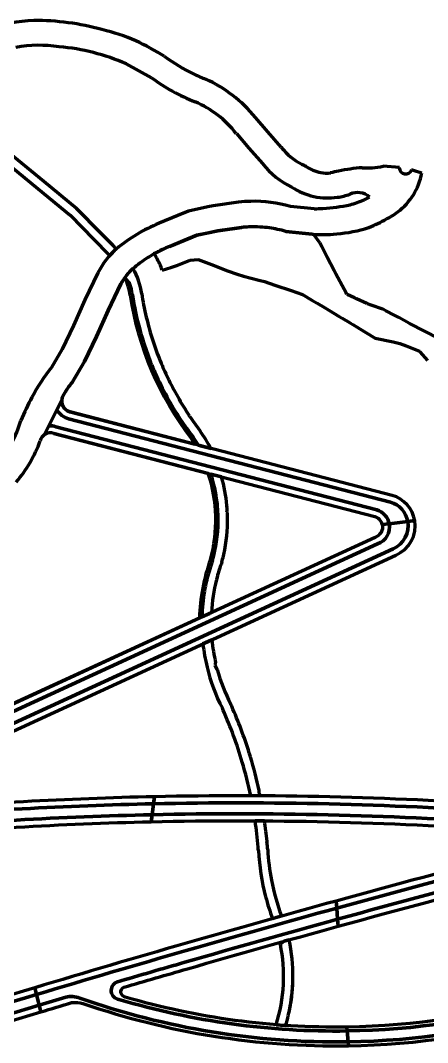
# Model space of a CAD drawing. Header units: inches. Extents: x 4096 to 6070, y 2882 to 5388.
# Drawn here: x 4742.9 to 4873.5, y 5058.6 to 5386.6 of the extents above; entities that cross this region are included whole.
import ezdxf

# ---------------------------------------------------------------- set-up
doc = ezdxf.new("R2010")
doc.units = ezdxf.units.IN
doc.header["$MEASUREMENT"] = 0
doc.linetypes.add('A_CONTINUOUS_LINE', pattern=[0])
for name, color, linetype, lineweight in [('access road', 150, 'Continuous', 30), ('commercial', 11, 'A_CONTINUOUS_LINE', 18), ('conservation', 92, 'Continuous', 25), ('footpath line', 2, 'Continuous', 30), ('secondary road', 40, 'Continuous', 30)]:
    doc.layers.add(name, color=color, linetype=linetype, lineweight=lineweight)

# ---------------------------------------------------------------- blocks, each defined once
blk = doc.blocks.new('commercial')
at = {"layer": 'commercial', "lineweight": 90}
for p, q in [((4775.09, 5302.03), (4770.98, 5293.49)), ((4778.04, 5298.38), (4778.04, 5298.38)), ((4770.98, 5293.49), (4767.31, 5285.2)), ((4767.31, 5285.2), (4763.45, 5277.17)), ((4763.45, 5277.17), (4759.44, 5270.45)), ((4758.71, 5261.01), (4798.79, 5250.62)), ((4803.12, 5241.24), (4753.54, 5254.09)), ((4803.83, 5213.64), (4803.83, 5213.64)), ((4729.74, 5162.41), (4800.31, 5194.85))]:
    blk.add_line(p, q, dxfattribs=at)
for centre, radius, start, end in [((4791.45, 5293.26), 18.57, 144.4934, 151.8283), ((4760.01, 5296.04), 18.19, 7.3952, 26.1069), ((4877.46, 5313.72), 100.59, 188.7675, 217.4038), ((4778.23, 5254.58), 24.6, 139.8315, 151.2806), ((4759.67, 5264.46), 3.58, 147.1968, 254.4275), ((4752.47, 5250.89), 3.38, 71.4635, 165.6511), ((4709.19, 5265.99), 42.47, 319.5019, 340.3713), ((6220.29, 6135.93), 1674.64, 211.83446, 211.9147), ((4758.12, 5226.27), 47.43, 344.5553, 18.3959), ((4860.91, 5193.22), 60.62, 160.3183, 178.46)]:
    blk.add_arc(centre, radius, start, end, dxfattribs=at)
blk = doc.blocks.new('conservation')
at = {"layer": 'conservation', "lineweight": 90}
for p, q in [((4813.82, 5320.16), (4810.03, 5319.6)), ((4816.68, 5320.35), (4816.68, 5320.35)), ((4816.68, 5320.35), (4816.68, 5320.35)), ((4822.76, 5320.01), (4822.76, 5320.01)), ((4822.76, 5320.01), (4822.76, 5320.01)), ((4799.43, 5317.64), (4795.08, 5315.86)), ((4802.8, 5318.33), (4799.43, 5317.64)), ((4806.17, 5319.03), (4802.8, 5318.33)), ((4802.8, 5318.33), (4802.8, 5318.33)), ((4802.8, 5318.33), (4802.8, 5318.33)), ((4810.03, 5319.6), (4806.17, 5319.03)), ((4810.03, 5319.6), (4810.03, 5319.6)), ((4810.03, 5319.6), (4810.03, 5319.6)), ((4827.97, 5318.9), (4827.97, 5318.9)), ((4827.97, 5318.9), (4827.97, 5318.9)), ((4831.1, 5318.57), (4827.97, 5318.9)), ((4836.42, 5318), (4831.1, 5318.57)), ((4831.1, 5318.57), (4831.1, 5318.57)), ((4838.92, 5315.2), (4836.94, 5317.97)), ((4836.94, 5317.97), (4836.94, 5317.97)), ((4795.08, 5315.86), (4790.74, 5314.08)), ((4790.74, 5314.08), (4790.74, 5314.08)), ((4790.74, 5314.08), (4790.74, 5314.08)), ((4790.74, 5314.08), (4790.74, 5314.08)), ((4795.08, 5315.86), (4795.08, 5315.86)), ((4795.08, 5315.86), (4795.08, 5315.86)), ((4795.08, 5315.86), (4795.08, 5315.86)), ((4839.54, 5314.01), (4838.92, 5315.2)), ((4841.3, 5310.65), (4839.54, 5314.01)), ((4839.54, 5314.01), (4839.54, 5314.01)), ((4787.24, 5312.47), (4787.24, 5312.47)), ((4797.32, 5309.62), (4799.87, 5309.9)), ((4799.87, 5309.9), (4804.13, 5308.27)), ((4843.54, 5306.3), (4841.3, 5310.65)), ((4788.34, 5306.46), (4791.1, 5307.34)), ((4791.1, 5307.34), (4793.04, 5307.96)), ((4793.04, 5307.96), (4795.18, 5308.79)), ((4795.18, 5308.79), (4797.32, 5309.62)), ((4804.13, 5308.27), (4809.34, 5306.27)), ((4809.34, 5306.27), (4812.36, 5305.12)), ((4812.36, 5305.12), (4814.38, 5304.58)), ((4814.38, 5304.58), (4819.33, 5303.28)), ((4819.33, 5303.28), (4821.14, 5302.8)), ((4844.06, 5305.28), (4843.54, 5306.3)), ((4846.7, 5300.34), (4844.06, 5305.28)), ((4844.06, 5305.28), (4844.06, 5305.28)), ((4821.14, 5302.8), (4824.45, 5301.68)), ((4824.45, 5301.68), (4829.75, 5299.89)), ((4847.34, 5299.13), (4846.7, 5300.34)), ((4846.7, 5300.34), (4846.7, 5300.34)), ((4829.75, 5299.89), (4833.33, 5298.68)), ((4833.33, 5298.68), (4836.4, 5296.83)), ((4836.4, 5296.83), (4838.09, 5295.82)), ((4847.59, 5298.67), (4847.34, 5299.13)), ((4847.65, 5298.64), (4847.59, 5298.67)), ((4847.65, 5298.64), (4847.65, 5298.64)), ((4850.09, 5297.53), (4847.65, 5298.64)), ((4850.09, 5297.53), (4850.09, 5297.53)), ((4850.7, 5297.25), (4850.09, 5297.53)), ((4850.7, 5297.25), (4850.7, 5297.25)), ((4853.97, 5295.75), (4850.7, 5297.25)), ((4850.7, 5297.25), (4850.7, 5297.25)), ((4838.09, 5295.82), (4840.38, 5294.44)), ((4840.38, 5294.44), (4841.78, 5293.6)), ((4841.78, 5293.6), (4845.16, 5291.57)), ((4854.13, 5295.7), (4853.97, 5295.75)), ((4854.12, 5295.68), (4854.13, 5295.7)), ((4854.12, 5295.68), (4854.12, 5295.68)), ((4854.21, 5295.67), (4854.12, 5295.68)), ((4855.42, 5295.25), (4854.21, 5295.67)), ((4855.42, 5295.25), (4855.42, 5295.25)), ((4859.15, 5293.96), (4855.42, 5295.25)), ((4859.16, 5293.96), (4859.15, 5293.96)), ((4859.16, 5293.96), (4859.16, 5293.96)), ((4860.12, 5293.44), (4859.16, 5293.96)), ((4860.12, 5293.44), (4860.12, 5293.44)), ((4862.83, 5292), (4860.12, 5293.44)), ((4845.16, 5291.57), (4846.04, 5291.04)), ((4846.04, 5291.04), (4848.39, 5289.63)), ((4862.83, 5292), (4862.83, 5292)), ((4864.28, 5291.22), (4862.83, 5292)), ((4864.28, 5291.22), (4864.28, 5291.22)), ((4867.73, 5289.37), (4864.28, 5291.22)), ((4848.39, 5289.63), (4848.76, 5289.41)), ((4848.76, 5289.41), (4849.49, 5288.97)), ((4849.49, 5288.97), (4850.86, 5288.15)), ((4850.86, 5288.15), (4853.16, 5286.77)), ((4867.73, 5289.37), (4867.73, 5289.37)), ((4868.33, 5289.05), (4867.73, 5289.37)), ((4868.79, 5288.81), (4868.33, 5289.05)), ((4868.79, 5288.81), (4868.79, 5288.81)), ((4871.47, 5287.43), (4868.79, 5288.81)), ((4871.47, 5287.43), (4871.47, 5287.43)), ((4872.74, 5286.77), (4871.47, 5287.43)), ((4853.16, 5286.77), (4853.73, 5286.43)), ((4853.73, 5286.43), (4856.72, 5284.64)), ((4856.72, 5284.64), (4862.43, 5283.43)), ((4872.74, 5286.77), (4872.74, 5286.77)), ((4876.65, 5284.75), (4872.74, 5286.77)), ((4862.43, 5283.43), (4864.6, 5282.97)), ((4864.6, 5282.97), (4866.64, 5282.15)), ((4866.64, 5282.15), (4870.88, 5280.46)), ((4870.88, 5280.46), (4871.03, 5280.28)), ((4871.03, 5280.28), (4873.49, 5277.45))]:
    blk.add_line(p, q, dxfattribs=at)
for centre, radius, start, end in [((4817.65, 5283.02), 37.34, 95.0049, 95.8872), ((4817.65, 5283.02), 37.34, 91.485, 95.0049), ((4817.65, 5283.02), 37.34, 82.1364, 91.485), ((4817.65, 5283.02), 37.34, 73.95, 82.1364), ((4839.86, 5368.36), 50.48, 266.0984, 266.6834), ((4807.69, 5272.48), 44.92, 112.1784, 117.0877), ((4807.69, 5272.48), 44.92, 117.0877, 119.1544), ((4760.01, 5296.04), 30.19, 28.2089, 31.2704), ((4760.01, 5296.04), 30.19, 20.1885, 28.2089)]:
    blk.add_arc(centre, radius, start, end, dxfattribs=at)
blk = doc.blocks.new('road 5')
at = {"layer": 'footpath line', "lineweight": 90}
for p, q in [((4736.19, 5342.62), (4754.03, 5328.01)), ((4750.4, 5334.86), (4737.82, 5345.16)), ((4760.86, 5326.29), (4750.4, 5334.86)), ((4750.4, 5334.86), (4750.4, 5334.86)), ((4754.03, 5328.01), (4758.83, 5324.07)), ((4761.82, 5325.3), (4760.86, 5326.29)), ((4758.83, 5324.07), (4766.41, 5316.34)), ((4767.69, 5319.31), (4761.82, 5325.3)), ((4772.56, 5314.34), (4767.69, 5319.31)), ((4767.69, 5319.31), (4767.69, 5319.31)), ((4766.41, 5316.34), (4771.15, 5311.5)), ((4773.62, 5313.26), (4772.56, 5314.34)), ((4773.62, 5313.26), (4773.62, 5313.26)), ((4771.15, 5311.5), (4771.5, 5311.14)), ((4779, 5307.03), (4779, 5307.03)), ((4776.48, 5303.75), (4777.9, 5302.26)), ((4782.38, 5295.33), (4782.38, 5295.33)), ((4786.77, 5279.76), (4786.77, 5279.76)), ((4788.01, 5276.62), (4788, 5276.61)), ((4790.44, 5271.22), (4790.44, 5271.22)), ((4793.75, 5265.03), (4793.75, 5265.03)), ((4797.11, 5259.61), (4797.04, 5259.76)), ((4797.13, 5259.62), (4797.11, 5259.61)), ((4797.11, 5259.61), (4797.11, 5259.61)), ((4797.11, 5259.61), (4797.11, 5259.61)), ((4800.53, 5254.89), (4800.53, 5254.89)), ((4799.85, 5250.35), (4800.68, 5250.13)), ((4800.68, 5250.13), (4804.07, 5249.25)), ((4807.38, 5240.13), (4803.99, 5241.01)), ((4807.38, 5240.13), (4807.38, 5240.13)), ((4805.95, 5232.03), (4806.04, 5231.85)), ((4806.04, 5231.85), (4805.95, 5232.03)), ((4806.04, 5231.85), (4806.04, 5231.85)), ((4809.07, 5228.79), (4809.22, 5229.09)), ((4809.24, 5228.61), (4809.07, 5228.79)), ((4809.07, 5228.79), (4809.07, 5228.79)), ((4809.08, 5230.85), (4809.09, 5230.92)), ((4809.11, 5230.66), (4809.08, 5230.85)), ((4809.24, 5228.61), (4809.24, 5228.61)), ((4807.47, 5212.72), (4807.47, 5212.72)), ((4802.58, 5206.68), (4802.82, 5207.68)), ((4802.58, 5206.68), (4802.58, 5206.68)), ((4805.77, 5207.16), (4805.77, 5207.16)), ((4801.08, 5195.2), (4803.54, 5196.33)), ((4803.54, 5196.33), (4804.14, 5196.61)), ((4803.11, 5187.33), (4801.42, 5186.55)), ((4804.29, 5187.87), (4803.11, 5187.33)), ((4804.29, 5187.87), (4804.29, 5187.87)), ((4805.35, 5179.72), (4805.42, 5179.88)), ((4805.35, 5179.72), (4805.35, 5179.72)), ((4806.03, 5178.33), (4805.35, 5179.72)), ((4805.42, 5179.88), (4805.49, 5180.47)), ((4806.03, 5178.33), (4806.03, 5178.33)), ((4810.65, 5166.51), (4810.65, 5166.51)), ((4816.28, 5151.51), (4816.28, 5151.51)), ((4816.64, 5150.27), (4816.65, 5150.3)), ((4816.65, 5150.28), (4816.65, 5150.28)), ((4819.48, 5138.61), (4819.44, 5139.48)), ((4819.95, 5137.77), (4819.48, 5138.61)), ((4821.19, 5129.76), (4821.19, 5129.76)), ((4821.88, 5122.67), (4821.98, 5123.19)), ((4822.01, 5122.86), (4821.88, 5122.67)), ((4821.88, 5122.67), (4821.88, 5122.67)), ((4821.88, 5122.67), (4821.88, 5122.67)), ((4822.21, 5120.54), (4822.21, 5120.54)), ((4823.41, 5110.68), (4823.41, 5110.68)), ((4827.43, 5091.11), (4826.26, 5090.23)), ((4829.05, 5091.56), (4829.05, 5091.56)), ((4830.26, 5082.32), (4830.26, 5082.32)), ((4828.81, 5067.26), (4828.81, 5067.26)), ((4829.19, 5068.97), (4829.19, 5068.97))]:
    blk.add_line(p, q, dxfattribs=at)
for centre, radius, start, end in [((4790.81, 5293.91), 25.88, 131.6075, 138.2526), ((4791.45, 5293.26), 18.57, 132.1423, 144.4934), ((4760.01, 5296.04), 21.94, 7.5191, 30.054), ((4760.01, 5296.04), 18.19, 25.0745, 26.1069), ((4760.01, 5296.04), 18.94, 7.4227, 19.1726), ((4877.46, 5313.72), 99.84, 188.7726, 191.9446), ((4877.46, 5313.72), 96.84, 188.7925, 190.9442), ((4877.46, 5313.72), 96.84, 190.9442, 200.5236), ((4877.46, 5313.72), 99.84, 191.9446, 193.1855), ((4877.46, 5313.72), 99.84, 193.1855, 194.9718), ((4877.46, 5313.72), 99.84, 194.9718, 203.7945), ((4877.46, 5313.72), 96.84, 200.5236, 202.5242), ((4877.46, 5313.72), 96.84, 202.5246, 206.0285), ((4877.46, 5313.72), 99.84, 203.7945, 213.5632), ((4877.46, 5313.72), 96.84, 206.0285, 210.1804), ((4877.46, 5313.72), 96.84, 210.1804, 213.8559), ((4877.46, 5313.72), 99.84, 213.5632, 217.4247), ((4877.46, 5313.72), 96.84, 213.9548, 217.4038), ((3882.71, 4675.46), 1085.42, 31.91321, 32.26445), ((6220.29, 6135.93), 1673.89, 211.83321, 211.94171), ((4758.12, 5226.27), 48.18, 6.8728, 17.8201), ((4758.12, 5226.27), 51.18, 5.2113, 15.7162), ((4758.12, 5226.27), 48.18, 359.3094, 6.8728), ((4758.12, 5226.27), 51.18, 349.2577, 2.6206), ((4758.12, 5226.27), 51.18, 3.1661, 4.9267), ((4758.2, 5226.28), 48.1, 344.3609, 359.2911), ((4758.12, 5226.27), 51.18, 344.6468, 349.2577), ((4860.91, 5193.22), 59.87, 160.3872, 166.0188), ((4861.73, 5193.11), 57.7, 160.1355, 165.906), ((4860.91, 5193.22), 59.87, 167.006, 170.1603), ((4860.91, 5193.22), 59.87, 166.0188, 167.006), ((4861.73, 5193.11), 57.7, 165.906, 176.5258), ((4860.91, 5193.22), 59.87, 170.1603, 178.106), ((4860.91, 5193.22), 59.87, 186.3951, 193.6254), ((4860.91, 5193.22), 56.87, 185.3932, 192.9581), ((4860.91, 5193.22), 59.87, 193.6254, 207.1849), ((4860.91, 5193.22), 56.87, 195.1784, 207.1849), ((4682.05, 5109.75), 137.58, 23.8067, 24.0743), ((4682.41, 5109.84), 140.21, 23.8414, 24.165), ((4682.41, 5109.84), 140.21, 17.2895, 23.8414), ((4682.05, 5109.75), 137.58, 16.4182, 23.8067), ((4682.41, 5109.84), 140.21, 16.7724, 17.2895), ((4682.41, 5109.84), 140.21, 12.2049, 16.7659), ((4682.05, 5109.75), 137.58, 11.7589, 16.4182), ((4812.74, 3891.28), 1246.51, 89.77354, 89.81644), ((4812.74, 3891.28), 1246.51, 89.66862, 89.77354), ((4812.74, 3891.28), 1238.51, 89.60906, 89.74943), ((4681.69, 5109.65), 137.94, 4.8692, 8.3895), ((4681.69, 5109.65), 140.94, 5.5107, 8.2027), ((4681.69, 5109.65), 140.94, 4.431, 5.3754), ((4681.69, 5109.65), 137.94, 4.4171, 4.8692), ((4893.68, 5124.21), 74.56, 183.0261, 194.6218), ((4893.75, 5124.23), 71.64, 182.9543, 190.9018), ((4893.75, 5124.23), 71.64, 190.9018, 200.4719), ((4893.68, 5124.21), 74.56, 194.6218, 200.2819), ((5997.87, 912.98), 4346.96, 105.6538, 105.6704), ((5997.87, 912.98), 4346.96, 105.63072, 105.6538), ((4776.25, 5079.92), 51.06, 342.2384, 11.649), ((6005.35, 889.75), 4363.35, 105.63969, 105.66171), ((4776.25, 5079.92), 54.06, 346.4534, 12.4306), ((4776.25, 5079.92), 54.06, 348.3117, 2.5402), ((4776.25, 5079.92), 51.06, 342.2384, 357.012), ((4776.25, 5079.92), 54.06, 342.9827, 346.4534), ((4776.25, 5079.92), 54.06, 346.4534, 348.3117), ((4776.25, 5079.92), 51.06, 342.2154, 342.2384), ((4844.1, 5305.36), 241.8, 265.4392, 266.1693)]:
    blk.add_arc(centre, radius, start, end, dxfattribs=at)

msp = doc.modelspace()

# ---------------------------------------------------------------- linework, layer by layer
at = {"layer": 'access road', "lineweight": 90}
for p, q in [((4752, 5256.5), (4750.61, 5253.71)), ((4753.54, 5254.09), (4856.57, 5227.38)), ((4857.22, 5229.53), (4754.26, 5256.23)), ((4754.26, 5256.23), (4754.26, 5256.23)), ((4858.95, 5224.81), (4861.19, 5225.09))]:
    msp.add_line(p, q, dxfattribs=at)
for points in [[(4758.84, 5260.98, -0.365136), (4756.1, 5264.7), (4754.57, 5261.64, 0.210473), (4758.31, 5258.79), (4861.58, 5232.02, -0.281855), (4867.14, 5225.85), (4869.38, 5226.13, 0.286376), (4862.18, 5234.18), (4758.84, 5260.98, -0.365136)], [(4758.31, 5258.79, -0.210473), (4754.57, 5261.64), (4752, 5256.5, -0.1019), (4754.26, 5256.23), (4857.22, 5229.53, -0.280274), (4861.19, 5225.09), (4867.14, 5225.85, 0.281855), (4861.58, 5232.02), (4758.31, 5258.79, -0.210473)], [(4857.46, 5218.64, 0.369496), (4861.19, 5225.09), (4858.95, 5224.81, -0.387533), (4856.63, 5220.73), (4714.21, 5155.28), (4716.28, 5153.75), (4857.46, 5218.64, 0.369496)], [(4862.43, 5217.07, 0.351943), (4867.14, 5225.85), (4861.19, 5225.09, -0.369496), (4857.46, 5218.64), (4716.28, 5153.75), (4719.49, 5151.37), (4862.43, 5217.07, 0.351943)], [(4863.31, 5215, 0.348357), (4869.38, 5226.13), (4867.14, 5225.85, -0.351943), (4862.43, 5217.07), (4719.49, 5151.37), (4721.56, 5149.85), (4863.31, 5215, 0.348357)], [(4785.08, 5131.73), (4785.56, 5135.24, 0.016955), (4701.33, 5130.54, -0.854404), (4698.9, 5141.91), (4719.49, 5151.37), (4716.28, 5153.75), (4696.36, 5144.6, 0.105777), (4685.33, 5136.28, -0.115454), (4666.66, 5125.22), (4666.45, 5121.47, -0.039911), (4698.14, 5126.74, -0.017551), (4785.08, 5131.73)], [(4785.56, 5135.24), (4785.86, 5137.5, 0.016867), (4701.91, 5132.85, -0.944904), (4699.77, 5139.84), (4721.56, 5149.85), (4719.49, 5151.37), (4698.9, 5141.91, 0.854404), (4701.33, 5130.54, -0.016955), (4785.56, 5135.24)], [(4785.86, 5137.5), (4785.56, 5135.24, -0.022666), (4898.27, 5132.6, -0.350315), (4908.13, 5125.39), (4910.4, 5125.57, 0.357046), (4898.31, 5134.85, 0.02257), (4785.86, 5137.5)], [(4898.27, 5132.6, 0.022666), (4785.56, 5135.24), (4785.08, 5131.73, -0.022778), (4898.03, 5129.1, -0.338036), (4904.55, 5125.1), (4908.13, 5125.39, 0.350315), (4898.27, 5132.6, 0.022666)], [(4784.77, 5129.47), (4785.08, 5131.73, 0.017551), (4698.14, 5126.74, 0.039911), (4666.45, 5121.47), (4666.32, 5119.12, -0.040766), (4698.34, 5124.49, -0.017404), (4784.77, 5129.47)], [(4785.08, 5131.73), (4784.77, 5129.47, -0.022878), (4898.52, 5126.85, -0.27419), (4902.14, 5124.9), (4904.55, 5125.1, 0.338036), (4898.03, 5129.1, 0.022778), (4785.08, 5131.73)], [(4901.04, 5116.99, 0.409067), (4904.55, 5125.1), (4902.14, 5124.9, -0.472489), (4900.06, 5119.03, 0.00333), (4844.14, 5104.03), (4844.33, 5101.76, -0.003309), (4901.04, 5116.99, 0.409067)], [(4902.12, 5113.66, 0.387333), (4908.13, 5125.39), (4904.55, 5125.1, -0.409067), (4901.04, 5116.99, 0.003309), (4844.33, 5101.76), (4844.64, 5098.21, -0.003357), (4902.12, 5113.66, 0.387333)], [(4902.79, 5111.51, 0.380219), (4910.4, 5125.57), (4908.13, 5125.39, -0.387333), (4902.12, 5113.66, 0.003357), (4844.64, 5098.21), (4844.83, 5095.94, -0.003439), (4902.79, 5111.51, 0.380219)], [(4844.33, 5101.76), (4844.14, 5104.03, 0.005788), (4747.43, 5076.2), (4747.99, 5074.02, -0.00565), (4844.33, 5101.76)], [(4795.63, 5084.39, -0.002872), (4844.64, 5098.21), (4844.33, 5101.76, 0.00565), (4747.99, 5074.02), (4748.87, 5070.63, -0.000503), (4757.41, 5073.19, -0.143273), (4761.89, 5072.9, 0.089076), (4847.98, 5058.84), (4847.68, 5062.34, -0.076398), (4774.47, 5072.48, -0.746781), (4773.67, 5078, -0.00129), (4795.63, 5084.39, -0.002872)], [(4844.83, 5095.94), (4844.64, 5098.21, 0.002872), (4795.63, 5084.39, 0.00129), (4773.67, 5078, 0.746781), (4774.47, 5072.48, 0.076398), (4847.68, 5062.34), (4847.57, 5063.58, -0.074582), (4776.49, 5073.21, -0.746781), (4776.03, 5076.35, -0.001222), (4796.5, 5082.31, -0.002877), (4844.83, 5095.94)], [(4913.33, 5067.42, -0.183144), (4916.16, 5067.09, 3.078012), (4913.2, 5075.09, -0.242346), (4911.65, 5073.19, -0.067294), (4847.57, 5063.58), (4847.68, 5062.34, 0.067144), (4912, 5071.99, 0.251927), (4914.41, 5074.78, -3.089147), (4916.8, 5068.17, 0.18937), (4912.98, 5068.62, -0.066895), (4847.98, 5058.84), (4848.08, 5057.59, 0.066717), (4913.33, 5067.42, -0.183144)], [(4912.98, 5068.62, -0.18937), (4916.8, 5068.17, 3.089147), (4914.41, 5074.78, -0.251927), (4912, 5071.99, -0.067144), (4847.68, 5062.34), (4847.98, 5058.84, 0.066895), (4912.98, 5068.62, -0.18937)], [(4747.99, 5074.02), (4747.43, 5076.2, 0.006854), (4633.78, 5040.36), (4634.67, 5038.34, -0.006696), (4747.99, 5074.02)], [(4748.87, 5070.63), (4747.99, 5074.02, 0.006696), (4634.67, 5038.34), (4636.09, 5035.13, -0.006669), (4748.87, 5070.63)], [(4749.43, 5068.45), (4748.87, 5070.63, 0.006669), (4636.09, 5035.13), (4637.03, 5033.01, -0.006753), (4749.43, 5068.45)], [(4761.89, 5072.9, 0.143273), (4757.41, 5073.19, 0.000503), (4748.87, 5070.63), (4749.43, 5068.45, -0.000593), (4759.34, 5071.42, -0.118597), (4762.89, 5071.19, 0.087512), (4848.08, 5057.59), (4847.98, 5058.84, -0.089076), (4761.89, 5072.9, 0.143273)]]:
    msp.add_lwpolyline(points, format="xyb", close=True, dxfattribs=at)
for centre, radius, start, end in [((4752.47, 5250.89), 3.38, 71.4635, 123.3156), ((4752.47, 5250.89), 5.63, 71.4635, 94.7369), ((4855.56, 5224.04), 5.73, 10.5249, 73.152), ((4855.56, 5224.04), 3.48, 12.6466, 73.152)]:
    msp.add_arc(centre, radius, start, end, dxfattribs=at)
at = {"layer": 'secondary road', "lineweight": 90}
for p, q in [((4779.92, 5380.04), (4779.92, 5380.04)), ((4776.83, 5372.64), (4784.94, 5368.21)), ((4798.57, 5369.32), (4798.56, 5369.34)), ((4798.59, 5369.33), (4798.57, 5369.32)), ((4822.25, 5350.82), (4818.24, 5355.48)), ((4812.13, 5350.27), (4816.18, 5345.57)), ((4826.5, 5345.93), (4822.25, 5350.82)), ((4816.18, 5345.57), (4820.5, 5340.66)), ((4834.3, 5339.88), (4834.3, 5339.88)), ((4864.44, 5339.45), (4859.2, 5339.84)), ((4844.95, 5338.25), (4844.95, 5338.25)), ((4869.94, 5338.16), (4868.33, 5338.68)), ((4868.33, 5338.68), (4868.33, 5338.68)), ((4871.66, 5337.6), (4869.94, 5338.16)), ((4871.66, 5337.6), (4871.66, 5337.6)), ((4803.03, 5326.74), (4796.82, 5325.42)), ((4804.67, 5327.08), (4803.03, 5326.74)), ((4803.03, 5326.74), (4803.03, 5326.74)), ((4812.8, 5328.29), (4804.67, 5327.08)), ((4816.73, 5328.54), (4816.73, 5328.54)), ((4837.15, 5326.16), (4829.49, 5326.93)), ((4829.49, 5326.93), (4829.49, 5326.93)), ((4853.14, 5329.04), (4853.14, 5329.04)), ((4793.35, 5324), (4787.34, 5321.52)), ((4796.82, 5325.42), (4793.35, 5324)), ((4860.31, 5322.91), (4860.31, 5322.91)), ((4806.17, 5319.03), (4813.82, 5320.16)), ((4790.73, 5314.08), (4797.42, 5316.81)), ((4797.42, 5316.81), (4799.43, 5317.64)), ((4797.42, 5316.81), (4797.42, 5316.81)), ((4799.43, 5317.64), (4806.17, 5319.03)), ((4827.97, 5318.9), (4836.42, 5318)), ((4783.12, 5310.07), (4783.12, 5310.07)), ((4788.4, 5313.05), (4788.4, 5313.05)), ((4767.73, 5305.63), (4763.53, 5296.89)), ((4778.29, 5306.35), (4778.29, 5306.35)), ((4770.98, 5293.49), (4775.11, 5302.08)), ((4763.53, 5296.89), (4759.89, 5288.67)), ((4769.27, 5289.62), (4770.98, 5293.49)), ((4759.89, 5288.67), (4756.28, 5281.14)), ((4761.94, 5287.73), (4761.94, 5287.73)), ((4767.31, 5285.2), (4769.27, 5289.62)), ((4763.45, 5277.17), (4767.31, 5285.2)), ((4756.28, 5281.14), (4752.79, 5275.25)), ((4759.55, 5270.64), (4763.45, 5277.17)), ((4754.57, 5261.64), (4756.1, 5264.7)), ((4756.37, 5265.86), (4756.37, 5265.86)), ((4752, 5256.5), (4754.57, 5261.64)), ((4750.61, 5253.71), (4752, 5256.5))]:
    msp.add_line(p, q, dxfattribs=at)
for centre, radius, start, end in [((4748.73, 5340.64), 45.97, 92.0362, 110.9388), ((4747.37, 5305.96), 80.63, 74.4229, 90.1909), ((4755.4, 5323.77), 61.39, 66.4541, 77.1823), ((4720.25, 5258.55), 135.36, 59.4672, 63.8403), ((4749.04, 5337.61), 41, 81.2497, 100.813), ((4749.57, 5310.62), 67.75, 66.2707, 85.1665), ((4822.12, 5418.89), 54.86, 232.8856, 244.5674), ((4822.12, 5418.89), 54.86, 244.6057, 248.8326), ((4820.57, 5415.98), 59.59, 233.2815, 248.7336), ((4784.55, 5328.15), 43.38, 39.0491, 65.8424), ((4785.65, 5329.62), 33.58, 37.9546, 66.6546), ((4841.63, 5357.57), 19.09, 217.5704, 221.0778), ((4841.63, 5357.57), 19.09, 221.0778, 246.724), ((4841.49, 5357.25), 26.76, 218.3353, 244.3708), ((4841.7, 5350.48), 12.93, 233.9201, 235.0991), ((4841.7, 5350.48), 12.93, 235.0991, 258.9615), ((4856.58, 5283.29), 56.18, 94.1982, 101.9498), ((4854.21, 5360.54), 21.3, 265.324, 283.5775), ((4866.43, 5339.3), 2, 175.6963, 180), ((4841.2, 5346.21), 8.65, 256.7517, 277.5954), ((4856.58, 5283.29), 56.18, 101.9498, 104.677), ((4851.34, 5341.57), 20.71, 307.4317, 348.9385), ((4866.43, 5339.3), 2, 180, 341.961), ((4842.09, 5351.92), 22.4, 237.066, 256.8464), ((4841.56, 5350.76), 21.14, 257.5367, 278.3004), ((4841.56, 5350.76), 21.14, 278.3004, 289.4945), ((4851.05, 5325.55), 5.81, 48.7303, 114.7256), ((4842.1, 5353.06), 26.43, 294.6826, 298.901), ((4817.6, 5284.08), 44.47, 91.1167, 96.1923), ((4817.6, 5284.08), 44.47, 74.4842, 91.1167), ((4836, 5388.19), 62.05, 271.0658, 273.6244), ((4836, 5388.19), 62.05, 273.6244, 281.7338), ((4842.1, 5353.06), 26.43, 284.2651, 294.6826), ((4837.38, 5362.15), 45.45, 292.3667, 300.3111), ((4851.34, 5341.57), 20.71, 295.6939, 307.4317), ((4808.13, 5271.39), 54.27, 112.5328, 129.3942), ((4817.65, 5283.02), 37.34, 90.5228, 95.8872), ((4817.65, 5283.02), 37.34, 73.95, 90.5228), ((4839.87, 5367.97), 50.09, 275.1197, 287.1898), ((4839.86, 5368.36), 50.48, 266.0984, 275.0896), ((4790.79, 5293.93), 25.86, 131.3801, 153.0854), ((4806.72, 5274.43), 42.75, 111.9653, 115.3816), ((4806.72, 5274.43), 42.75, 123.5106, 131.6968), ((4806.72, 5274.43), 42.75, 115.3816, 123.5106), ((4791.52, 5293.2), 18.66, 135.1773, 151.5672), ((4807.48, 5232.52), 69.4, 141.9994, 151.4534), ((4780.94, 5252.99), 27.74, 140.4594, 152.3525), ((4807.48, 5232.52), 69.4, 151.4534, 158.2621), ((4759.67, 5264.46), 3.58, 157.1019, 176.2642), ((4701.6, 5270.99), 43.34, 332.2291, 342.8668), ((4709.19, 5265.99), 42.47, 319.5019, 340.3713), ((4752.47, 5250.89), 3.38, 123.3156, 165.6511)]:
    msp.add_arc(centre, radius, start, end, dxfattribs=at)

# ---------------------------------------------------------------- block references
at = {"layer": 'commercial', "color": 0, "lineweight": 90}
msp.add_blockref('commercial', (0, 0), dxfattribs=at)
at = {"layer": 'conservation', "color": 0, "lineweight": 90}
msp.add_blockref('conservation', (0, 0), dxfattribs=at)
at = {"layer": 'footpath line', "color": 0, "lineweight": 90}
msp.add_blockref('road 5', (0, 0), dxfattribs=at)

doc.saveas('drawing.dxf')
